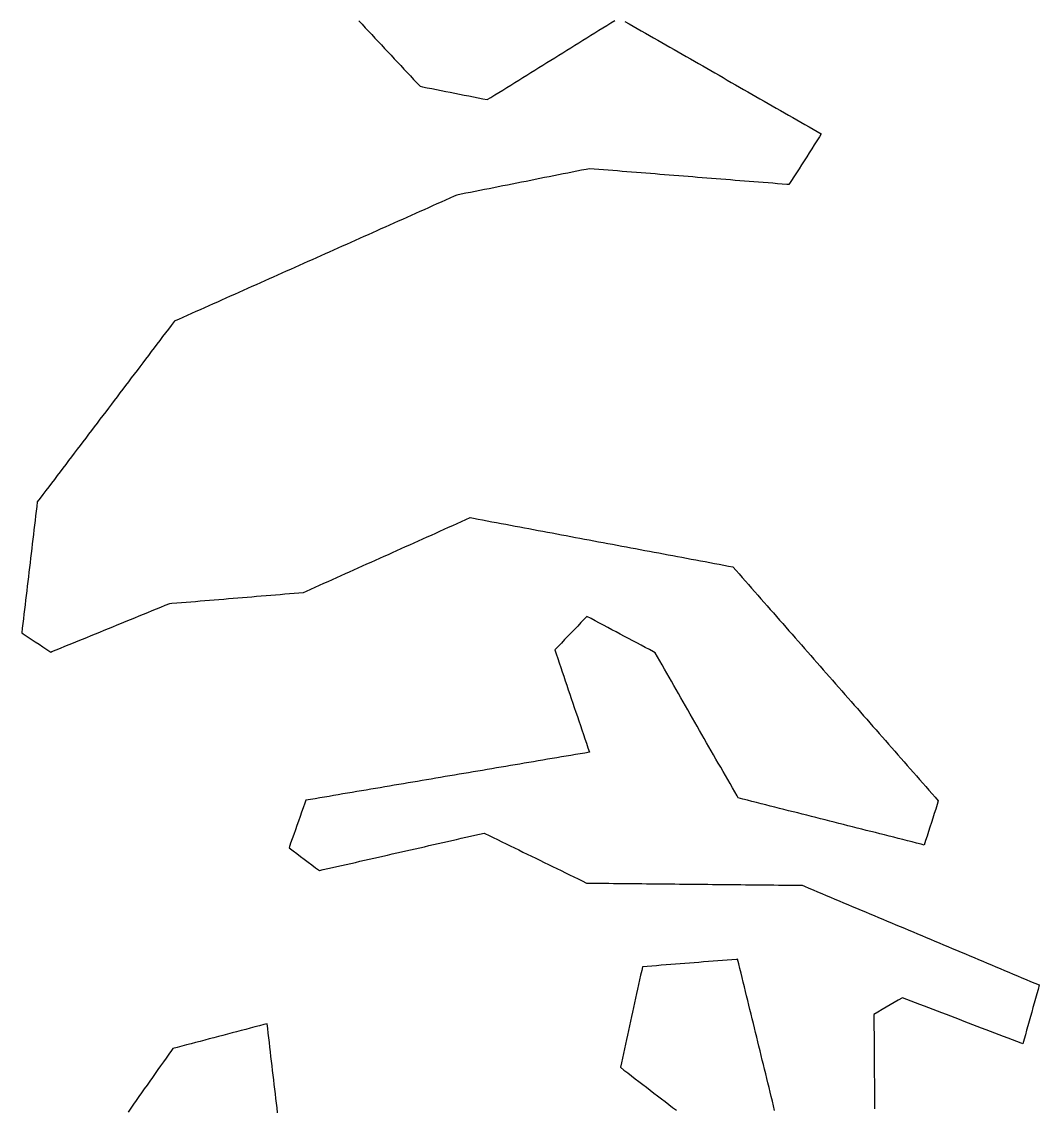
# Model space of a CAD drawing. Header units: millimetres. Extents: x 230 to 3347, y 514 to 5196.
# Drawn here: x 698.3 to 914.1, y 2979 to 3209.5 of the extents above; entities that cross this region are included whole.
import ezdxf

# ---------------------------------------------------------------- set-up
doc = ezdxf.new("R2010")
doc.units = ezdxf.units.MM
doc.layers.add('ALL_ISLANDS', color=7, linetype='Continuous')
doc.layers.add('OUTLINE_ISLAND_01', color=7, linetype='Continuous')

msp = doc.modelspace()

# ---------------------------------------------------------------- linework, layer by layer
at = {"layer": 'ALL_ISLANDS'}
for points in [[(826.2146, 3209.537), (827.082, 3209.0393), (827.9493, 3208.5415), (828.8166, 3208.0438), (829.6839, 3207.546), (830.5512, 3207.0483), (831.4185, 3206.5505), (832.2859, 3206.0527), (833.1532, 3205.555), (834.0205, 3205.0572), (834.8878, 3204.5595), (835.7551, 3204.0617), (836.6224, 3203.5639), (837.4897, 3203.0662), (838.3571, 3202.5684), (839.2244, 3202.0707), (840.0917, 3201.5729), (840.959, 3201.0752), (841.8263, 3200.5774), (842.6936, 3200.0796), (843.561, 3199.5819), (844.4283, 3199.0841), (845.2956, 3198.5864), (846.1629, 3198.0886), (847.0302, 3197.5908), (847.8975, 3197.0931), (848.7649, 3196.5953), (849.6322, 3196.0976), (850.4995, 3195.5998), (851.3668, 3195.1021), (852.2341, 3194.6043), (853.1014, 3194.1065), (853.9687, 3193.6088), (854.8361, 3193.111), (855.7034, 3192.6133), (856.5707, 3192.1155), (857.438, 3191.6178), (858.3053, 3191.12), (859.1726, 3190.6222), (860.04, 3190.1245), (860.9073, 3189.6267), (861.7746, 3189.129), (862.6419, 3188.6312), (863.5092, 3188.1334), (864.3765, 3187.6357), (865.2439, 3187.1379), (866.1112, 3186.6402), (866.9785, 3186.1424), (867.8458, 3185.6447), (867.4403, 3185.0112), (866.9012, 3184.169), (866.3621, 3183.3268), (865.8229, 3182.4846), (865.2838, 3181.6424), (864.7447, 3180.8001), (864.2055, 3179.9579), (863.6664, 3179.1157), (863.1273, 3178.2735), (862.5881, 3177.4313), (862.049, 3176.5891), (861.5098, 3175.7468), (860.9707, 3174.9046), (860.5296, 3174.9397), (859.5327, 3175.0191), (858.5359, 3175.0985), (857.539, 3175.1778), (856.5422, 3175.2572), (855.5453, 3175.3365), (854.5485, 3175.4159), (853.5516, 3175.4953), (852.5548, 3175.5746), (851.5579, 3175.654), (850.5611, 3175.7333), (849.5643, 3175.8127), (848.5674, 3175.8921), (847.5706, 3175.9714), (846.5737, 3176.0508), (845.5769, 3176.1301), (844.58, 3176.2095), (843.5832, 3176.2889), (842.5863, 3176.3682), (841.5895, 3176.4476), (840.5926, 3176.5269), (839.5958, 3176.6063), (838.5989, 3176.6857), (837.6021, 3176.765), (836.6053, 3176.8444), (835.6084, 3176.9237), (834.6116, 3177.0031), (833.6147, 3177.0825), (832.6179, 3177.1618), (831.621, 3177.2412), (830.6242, 3177.3205), (829.6273, 3177.3999), (828.6305, 3177.4793), (827.6336, 3177.5586), (826.6368, 3177.638), (825.6399, 3177.7174), (824.6431, 3177.7967), (823.6463, 3177.8761), (822.6494, 3177.9554), (821.6526, 3178.0348), (820.6557, 3178.1142), (819.6589, 3178.1935), (818.662, 3178.2729), (817.996, 3178.1402), (817.0153, 3177.9448), (816.0346, 3177.7494), (815.0538, 3177.5541), (814.0731, 3177.3587), (813.0924, 3177.1633), (812.1116, 3176.9679), (811.1309, 3176.7726), (810.1502, 3176.5772), (809.1695, 3176.3818), (808.1887, 3176.1864), (807.208, 3175.9911), (806.2273, 3175.7957), (805.2465, 3175.6003), (804.2658, 3175.4049), (803.2851, 3175.2096), (802.3044, 3175.0142), (801.3236, 3174.8188), (800.3429, 3174.6234), (799.3622, 3174.4281), (798.3814, 3174.2327), (797.4007, 3174.0373), (796.42, 3173.8419), (795.4393, 3173.6466), (794.4585, 3173.4512), (793.4778, 3173.2558), (792.4971, 3173.0604), (791.5163, 3172.8651), (790.5356, 3172.6697), (790.0063, 3172.4332), (789.0933, 3172.0253), (788.1803, 3171.6174), (787.2672, 3171.2095), (786.3542, 3170.8016), (785.4412, 3170.3936), (784.5282, 3169.9857), (783.6152, 3169.5778), (782.7021, 3169.1699), (781.7891, 3168.762), (780.8761, 3168.3541), (779.9631, 3167.9462), (779.0501, 3167.5382), (778.137, 3167.1303), (777.224, 3166.7224), (776.311, 3166.3145), (775.398, 3165.9066), (774.485, 3165.4987), (773.5719, 3165.0908), (772.6589, 3164.6828), (771.7459, 3164.2749), (770.8329, 3163.867), (769.9199, 3163.4591), (769.0068, 3163.0512), (768.0938, 3162.6433), (767.1808, 3162.2354), (766.2678, 3161.8274), (765.3548, 3161.4195), (764.4417, 3161.0116), (763.5287, 3160.6037), (762.6157, 3160.1958), (761.7027, 3159.7879), (760.7897, 3159.38), (759.8766, 3158.972), (758.9636, 3158.5641), (758.0506, 3158.1562), (757.1376, 3157.7483), (756.2246, 3157.3404), (755.3115, 3156.9325), (754.3985, 3156.5246), (753.4855, 3156.1166), (752.5725, 3155.7087), (751.6595, 3155.3008), (750.7464, 3154.8929), (749.8334, 3154.485), (748.9204, 3154.0771), (748.0074, 3153.6692), (747.0944, 3153.2612), (746.1813, 3152.8533), (745.2683, 3152.4454), (744.3553, 3152.0375), (743.4423, 3151.6296), (742.5293, 3151.2217), (741.6162, 3150.8138), (740.7032, 3150.4058), (739.7902, 3149.9979), (738.8772, 3149.59), (737.9642, 3149.1821), (737.0511, 3148.7742), (736.1381, 3148.3663), (735.2251, 3147.9584), (734.3121, 3147.5504), (733.3991, 3147.1425), (732.486, 3146.7346), (731.573, 3146.3267), (730.66, 3145.9188), (730.6098, 3145.8526), (730.0058, 3145.0557), (729.4018, 3144.2587), (728.7977, 3143.4618), (728.1937, 3142.6648), (727.5896, 3141.8679), (726.9856, 3141.0709), (726.3815, 3140.274), (725.7775, 3139.477), (725.1734, 3138.6801), (724.5694, 3137.8831), (723.9653, 3137.0862), (723.3613, 3136.2892), (722.7572, 3135.4923), (722.1532, 3134.6953), (721.5491, 3133.8984), (720.9451, 3133.1015), (720.341, 3132.3045), (719.737, 3131.5076), (719.133, 3130.7106), (718.5289, 3129.9137), (717.9249, 3129.1167), (717.3208, 3128.3198), (716.7168, 3127.5228), (716.1127, 3126.7259), (715.5087, 3125.9289), (714.9046, 3125.132), (714.3006, 3124.335), (713.6965, 3123.5381), (713.0925, 3122.7411), (712.4884, 3121.9442), (711.8844, 3121.1472), (711.2803, 3120.3503), (710.6763, 3119.5533), (710.0722, 3118.7564), (709.4682, 3117.9594), (708.8641, 3117.1625), (708.2601, 3116.3655), (707.6561, 3115.5686), (707.052, 3114.7716), (706.448, 3113.9747), (705.8439, 3113.1777), (705.2399, 3112.3808), (704.6358, 3111.5838), (704.0318, 3110.7869), (703.4277, 3109.9899), (702.8237, 3109.193), (702.2196, 3108.396), (701.6156, 3107.5991), (701.5, 3106.625), (701.3821, 3105.6319), (701.2643, 3104.6389), (701.1464, 3103.6459), (701.0285, 3102.6529), (700.9107, 3101.6598), (700.7928, 3100.6668), (700.675, 3099.6738), (700.5571, 3098.6807), (700.4393, 3097.6877), (700.3214, 3096.6947), (700.2035, 3095.7016), (700.0857, 3094.7086), (699.9678, 3093.7156), (699.85, 3092.7225), (699.7321, 3091.7295), (699.6143, 3090.7365), (699.4964, 3089.7435), (699.3785, 3088.7504), (699.2607, 3087.7574), (699.1428, 3086.7644), (699.025, 3085.7713), (698.9071, 3084.7783), (698.7893, 3083.7853), (698.6714, 3082.7922), (698.5535, 3081.7992), (698.4357, 3080.8062), (698.3178, 3079.8132), (698.635, 3079.6046), (699.4706, 3079.0553), (700.3062, 3078.506), (701.1418, 3077.9566), (701.9775, 3077.4073), (702.8131, 3076.858), (703.6487, 3076.3087), (704.4843, 3075.7593), (704.693, 3075.8446), (705.6187, 3076.2229), (706.5444, 3076.6012), (707.4701, 3076.9795), (708.3957, 3077.3578), (709.3214, 3077.7361), (710.2471, 3078.1144), (711.1728, 3078.4927), (712.0985, 3078.871), (713.0241, 3079.2493), (713.9498, 3079.6277), (714.8755, 3080.006), (715.8012, 3080.3843), (716.7269, 3080.7626), (717.6526, 3081.1409), (718.5782, 3081.5192), (719.5039, 3081.8975), (720.4296, 3082.2758), (721.3553, 3082.6541), (722.281, 3083.0324), (723.2066, 3083.4107), (724.1323, 3083.789), (725.058, 3084.1673), (725.9837, 3084.5456), (726.9094, 3084.9239), (727.8351, 3085.3022), (728.7607, 3085.6805), (729.6864, 3086.0588), (730.1745, 3086.0992), (731.1711, 3086.1818), (732.1677, 3086.2643), (733.1642, 3086.3469), (734.1608, 3086.4294), (735.1574, 3086.512), (736.154, 3086.5945), (737.1506, 3086.6771), (738.1472, 3086.7596), (739.1438, 3086.8422), (740.1403, 3086.9247), (741.1369, 3087.0073), (742.1335, 3087.0898), (743.1301, 3087.1724), (744.1267, 3087.2549), (745.1233, 3087.3375), (746.1199, 3087.42), (747.1165, 3087.5026), (748.113, 3087.5851), (749.1096, 3087.6677), (750.1062, 3087.7502), (751.1028, 3087.8328), (752.0994, 3087.9153), (753.096, 3087.9979), (754.0926, 3088.0804), (755.0891, 3088.163), (756.0857, 3088.2455), (757.0823, 3088.3281), (758.0789, 3088.4106), (758.7178, 3088.6977), (759.63, 3089.1075), (760.5422, 3089.5173), (761.4543, 3089.9271), (762.3665, 3090.337), (763.2787, 3090.7468), (764.1908, 3091.1566), (765.103, 3091.5664), (766.0152, 3091.9762), (766.9273, 3092.3861), (767.8395, 3092.7959), (768.7517, 3093.2057), (769.6638, 3093.6155), (770.576, 3094.0253), (771.4882, 3094.4351), (772.4003, 3094.845), (773.3125, 3095.2548), (774.2247, 3095.6646), (775.1368, 3096.0744), (776.049, 3096.4842), (776.9612, 3096.8941), (777.8733, 3097.3039), (778.7855, 3097.7137), (779.6977, 3098.1235), (780.6098, 3098.5333), (781.522, 3098.9432), (782.4342, 3099.353), (783.3463, 3099.7628), (784.2585, 3100.1726), (785.1707, 3100.5824), (786.0828, 3100.9922), (786.995, 3101.4021), (787.9072, 3101.8119), (788.8193, 3102.2217), (789.7315, 3102.6315), (790.6437, 3103.0413), (791.5558, 3103.4512), (792.468, 3103.861), (793.3802, 3104.2708), (794.0714, 3104.1412), (795.0543, 3103.957), (796.0372, 3103.7728), (797.0201, 3103.5886), (798.003, 3103.4044), (798.9858, 3103.2201), (799.9687, 3103.0359), (800.9516, 3102.8517), (801.9345, 3102.6675), (802.9174, 3102.4833), (803.9003, 3102.2991), (804.8832, 3102.1148), (805.866, 3101.9306), (806.8489, 3101.7464), (807.8318, 3101.5622), (808.8147, 3101.378), (809.7976, 3101.1938), (810.7805, 3101.0095), (811.7633, 3100.8253), (812.7462, 3100.6411), (813.7291, 3100.4569), (814.712, 3100.2727), (815.6949, 3100.0884), (816.6778, 3099.9042), (817.6607, 3099.72), (818.6435, 3099.5358), (819.6264, 3099.3516), (820.6093, 3099.1674), (821.5922, 3098.9831), (822.5751, 3098.7989), (823.558, 3098.6147), (824.5409, 3098.4305), (825.5237, 3098.2463), (826.5066, 3098.0621), (827.4895, 3097.8778), (828.4724, 3097.6936), (829.4553, 3097.5094), (830.4382, 3097.3252), (831.4211, 3097.141), (832.4039, 3096.9567), (833.3868, 3096.7725), (834.3697, 3096.5883), (835.3526, 3096.4041), (836.3355, 3096.2199), (837.3184, 3096.0357), (838.3013, 3095.8514), (839.2841, 3095.6672), (840.267, 3095.483), (841.2499, 3095.2988), (842.2328, 3095.1146), (843.2157, 3094.9304), (844.1986, 3094.7461), (845.1815, 3094.5619), (846.1643, 3094.3777), (847.1472, 3094.1935), (848.1301, 3094.0093), (849.113, 3093.825), (849.1182, 3093.8192), (849.7777, 3093.0675), (850.4373, 3092.3159), (851.0968, 3091.5642), (851.7564, 3090.8125), (852.4159, 3090.0609), (853.0755, 3089.3092), (853.735, 3088.5576), (854.3946, 3087.8059), (855.0541, 3087.0542), (855.7137, 3086.3026), (856.3732, 3085.5509), (857.0328, 3084.7993), (857.6923, 3084.0476), (858.3519, 3083.296), (859.0115, 3082.5443), (859.671, 3081.7926), (860.3306, 3081.041), (860.9901, 3080.2893), (861.6497, 3079.5377), (862.3092, 3078.786), (862.9688, 3078.0344), (863.6283, 3077.2827), (864.2879, 3076.531), (864.9474, 3075.7794), (865.607, 3075.0277), (866.2665, 3074.2761), (866.9261, 3073.5244), (867.5856, 3072.7727), (868.2452, 3072.0211), (868.9047, 3071.2694), (869.5643, 3070.5178), (870.2239, 3069.7661), (870.8834, 3069.0145), (871.543, 3068.2628), (872.2025, 3067.5111), (872.8621, 3066.7595), (873.5216, 3066.0078), (874.1812, 3065.2562), (874.8407, 3064.5045), (875.5003, 3063.7529), (876.1598, 3063.0012), (876.8194, 3062.2495), (877.4789, 3061.4979), (878.1385, 3060.7462), (878.798, 3059.9946), (879.4576, 3059.2429), (880.1172, 3058.4912), (880.7767, 3057.7396), (881.4363, 3056.9879), (882.0958, 3056.2363), (882.7554, 3055.4846), (883.4149, 3054.733), (884.0745, 3053.9813), (884.734, 3053.2296), (885.3936, 3052.478), (886.0531, 3051.7263), (886.7127, 3050.9747), (887.3722, 3050.223), (888.0318, 3049.4713), (888.6913, 3048.7197), (889.3509, 3047.968), (890.0104, 3047.2164), (890.67, 3046.4647), (891.3296, 3045.7131), (891.9891, 3044.9614), (892.6487, 3044.2097), (892.3927, 3043.4064), (892.0892, 3042.4536), (891.7856, 3041.5008), (891.4821, 3040.548), (891.1785, 3039.5952), (890.8749, 3038.6424), (890.5714, 3037.6896), (890.2678, 3036.7368), (889.9643, 3035.7839), (889.6607, 3034.8311), (889.0103, 3034.9957), (888.0409, 3035.2411), (887.0715, 3035.4864), (886.102, 3035.7318), (885.1326, 3035.9772), (884.1632, 3036.2225), (883.1937, 3036.4679), (882.2243, 3036.7132), (881.2549, 3036.9586), (880.2854, 3037.2039), (879.316, 3037.4493), (878.3466, 3037.6946), (877.3771, 3037.94), (876.4077, 3038.1854), (875.4383, 3038.4307), (874.4688, 3038.6761), (873.4994, 3038.9214), (872.53, 3039.1668), (871.5605, 3039.4121), (870.5911, 3039.6575), (869.6217, 3039.9028), (868.6522, 3040.1482), (867.6828, 3040.3936), (866.7134, 3040.6389), (865.7439, 3040.8843), (864.7745, 3041.1296), (863.8051, 3041.375), (862.8356, 3041.6203), (861.8662, 3041.8657), (860.8968, 3042.1111), (859.9273, 3042.3564), (858.9579, 3042.6018), (857.9885, 3042.8471), (857.019, 3043.0925), (856.0496, 3043.3378), (855.0802, 3043.5832), (854.1107, 3043.8285), (853.1413, 3044.0739), (852.1719, 3044.3193), (851.2025, 3044.5646), (850.233, 3044.81), (849.9826, 3045.2475), (849.4859, 3046.1154), (848.9892, 3046.9833), (848.4925, 3047.8512), (847.9958, 3048.7192), (847.4991, 3049.5871), (847.0024, 3050.455), (846.5057, 3051.3229), (846.009, 3052.1908), (845.5122, 3053.0587), (845.0155, 3053.9267), (844.5188, 3054.7946), (844.0221, 3055.6625), (843.5254, 3056.5304), (843.0287, 3057.3983), (842.532, 3058.2662), (842.0353, 3059.1342), (841.5386, 3060.0021), (841.0419, 3060.87), (840.5452, 3061.7379), (840.0484, 3062.6058), (839.5517, 3063.4737), (839.055, 3064.3417), (838.5583, 3065.2096), (838.0616, 3066.0775), (837.5649, 3066.9454), (837.0682, 3067.8133), (836.5715, 3068.6812), (836.0748, 3069.5492), (835.5781, 3070.4171), (835.0814, 3071.285), (834.5847, 3072.1529), (834.0879, 3073.0208), (833.5912, 3073.8888), (833.0945, 3074.7567), (832.5978, 3075.6246), (832.2736, 3075.7973), (831.391, 3076.2674), (830.5084, 3076.7374), (829.6258, 3077.2075), (828.7432, 3077.6776), (827.8605, 3078.1477), (826.9779, 3078.6178), (826.0953, 3079.0879), (825.2127, 3079.558), (824.3301, 3080.0281), (823.4475, 3080.4982), (822.5648, 3080.9683), (821.6822, 3081.4384), (820.7996, 3081.9085), (819.917, 3082.3786), (819.0344, 3082.8487), (818.1518, 3083.3188), (817.5732, 3082.7166), (816.8804, 3081.9954), (816.1876, 3081.2743), (815.4948, 3080.5532), (814.802, 3079.832), (814.1092, 3079.1109), (813.4164, 3078.3898), (812.7236, 3077.6686), (812.0309, 3076.9475), (811.3381, 3076.2264), (811.6348, 3075.3482), (811.955, 3074.4008), (812.2751, 3073.4534), (812.5952, 3072.5061), (812.9154, 3071.5587), (813.2355, 3070.6113), (813.5557, 3069.664), (813.8758, 3068.7166), (814.1959, 3067.7692), (814.5161, 3066.8219), (814.8362, 3065.8745), (815.1564, 3064.9271), (815.4765, 3063.9797), (815.7966, 3063.0324), (816.1168, 3062.085), (816.4369, 3061.1376), (816.7571, 3060.1903), (817.0772, 3059.2429), (817.3973, 3058.2955), (817.7175, 3057.3482), (818.0376, 3056.4008), (818.3578, 3055.4534), (818.6779, 3054.506), (817.6924, 3054.339), (816.7065, 3054.172), (815.7205, 3054.0049), (814.7346, 3053.8378), (813.7486, 3053.6708), (812.7627, 3053.5037), (811.7767, 3053.3366), (810.7908, 3053.1696), (809.8048, 3053.0025), (808.8189, 3052.8354), (807.833, 3052.6684), (806.847, 3052.5013), (805.8611, 3052.3342), (804.8751, 3052.1672), (803.8892, 3052.0001), (802.9032, 3051.833), (801.9173, 3051.6659), (800.9313, 3051.4989), (799.9454, 3051.3318), (798.9595, 3051.1647), (797.9735, 3050.9977), (796.9876, 3050.8306), (796.0016, 3050.6635), (795.0157, 3050.4965), (794.0297, 3050.3294), (793.0438, 3050.1623), (792.0578, 3049.9953), (791.0719, 3049.8282), (790.0859, 3049.6611), (789.1, 3049.4941), (788.1141, 3049.327), (787.1281, 3049.1599), (786.1422, 3048.9928), (785.1562, 3048.8258), (784.1703, 3048.6587), (783.1843, 3048.4916), (782.1984, 3048.3246), (781.2124, 3048.1575), (780.2265, 3047.9904), (779.2405, 3047.8234), (778.2546, 3047.6563), (777.2687, 3047.4892), (776.2827, 3047.3222), (775.2968, 3047.1551), (774.3108, 3046.988), (773.3249, 3046.821), (772.3389, 3046.6539), (771.353, 3046.4868), (770.367, 3046.3197), (769.3811, 3046.1527), (768.3951, 3045.9856), (767.4092, 3045.8185), (766.4233, 3045.6515), (765.4373, 3045.4844), (764.4514, 3045.3173), (763.4654, 3045.1503), (762.4795, 3044.9832), (761.4935, 3044.8161), (760.5076, 3044.6491), (759.5216, 3044.482), (758.5357, 3044.3149), (758.314, 3043.6836), (757.9826, 3042.7401), (757.6513, 3041.7966), (757.32, 3040.8531), (756.9886, 3039.9096), (756.6573, 3038.9661), (756.3259, 3038.0226), (755.9946, 3037.079), (755.6632, 3036.1355), (755.3319, 3035.192), (755.0005, 3034.2485), (755.0316, 3034.2252), (755.8309, 3033.6242), (756.6303, 3033.0233), (757.4296, 3032.4224), (758.2289, 3031.8215), (759.0282, 3031.2206), (759.8275, 3030.6197), (760.6268, 3030.0188), (761.4261, 3029.4179), (762.2272, 3029.5999), (763.2024, 3029.8214), (764.1775, 3030.043), (765.1527, 3030.2646), (766.1278, 3030.4861), (767.103, 3030.7077), (768.0781, 3030.9292), (769.0533, 3031.1508), (770.0284, 3031.3723), (771.0036, 3031.5939), (771.9787, 3031.8155), (772.9538, 3032.037), (773.929, 3032.2586), (774.9041, 3032.4801), (775.8793, 3032.7017), (776.8544, 3032.9233), (777.8296, 3033.1448), (778.8047, 3033.3664), (779.7799, 3033.5879), (780.755, 3033.8095), (781.7302, 3034.031), (782.7053, 3034.2526), (783.6805, 3034.4742), (784.6556, 3034.6957), (785.6308, 3034.9173), (786.6059, 3035.1388), (787.5811, 3035.3604), (788.5562, 3035.582), (789.5313, 3035.8035), (790.5065, 3036.0251), (791.4816, 3036.2466), (792.4568, 3036.4682), (793.4319, 3036.6897), (794.4071, 3036.9113), (795.3822, 3037.1329), (796.3574, 3037.3544), (796.4997, 3037.285), (797.3983, 3036.8463), (798.297, 3036.4076), (799.1956, 3035.969), (800.0943, 3035.5303), (800.9929, 3035.0916), (801.8916, 3034.653), (802.7902, 3034.2143), (803.6889, 3033.7757), (804.5875, 3033.337), (805.4862, 3032.8983), (806.3848, 3032.4597), (807.2835, 3032.021), (808.1822, 3031.5824), (809.0808, 3031.1437), (809.9795, 3030.705), (810.8781, 3030.2664), (811.7768, 3029.8277), (812.6754, 3029.389), (813.5741, 3028.9504), (814.4727, 3028.5117), (815.3714, 3028.0731), (816.27, 3027.6344), (817.1687, 3027.1957), (818.0673, 3026.7571), (818.7615, 3026.75), (819.7614, 3026.7398), (820.7614, 3026.7296), (821.7613, 3026.7194), (822.7613, 3026.7092), (823.7612, 3026.699), (824.7612, 3026.6888), (825.7611, 3026.6787), (826.7611, 3026.6685), (827.761, 3026.6583), (828.761, 3026.6481), (829.7609, 3026.6379), (830.7609, 3026.6277), (831.7608, 3026.6175), (832.7608, 3026.6073), (833.7607, 3026.5971), (834.7607, 3026.5869), (835.7606, 3026.5767), (836.7606, 3026.5666), (837.7605, 3026.5564), (838.7605, 3026.5462), (839.7604, 3026.536), (840.7603, 3026.5258), (841.7603, 3026.5156), (842.7602, 3026.5054), (843.7602, 3026.4952), (844.7601, 3026.485), (845.7601, 3026.4748), (846.76, 3026.4646), (847.76, 3026.4545), (848.7599, 3026.4443), (849.7599, 3026.4341), (850.7598, 3026.4239), (851.7598, 3026.4137), (852.7597, 3026.4035), (853.7597, 3026.3933), (854.7596, 3026.3831), (855.7596, 3026.3729), (856.7595, 3026.3627), (857.7595, 3026.3525), (858.7594, 3026.3423), (859.7594, 3026.3322), (860.7593, 3026.322), (861.7593, 3026.3118), (862.7592, 3026.3016), (863.7592, 3026.2914), (864.2768, 3026.0736), (865.1986, 3025.6859), (866.1204, 3025.2982), (867.0421, 3024.9105), (867.9639, 3024.5227), (868.8857, 3024.135), (869.8075, 3023.7473), (870.7292, 3023.3595), (871.651, 3022.9718), (872.5728, 3022.5841), (873.4945, 3022.1964), (874.4163, 3021.8086), (875.3381, 3021.4209), (876.2599, 3021.0332), (877.1816, 3020.6454), (878.1034, 3020.2577), (879.0252, 3019.87), (879.947, 3019.4823), (880.8687, 3019.0945), (881.7905, 3018.7068), (882.7123, 3018.3191), (883.6341, 3017.9313), (884.5558, 3017.5436), (885.4776, 3017.1559), (886.3994, 3016.7682), (887.3211, 3016.3804), (888.2429, 3015.9927), (889.1647, 3015.605), (890.0865, 3015.2172), (891.0082, 3014.8295), (891.93, 3014.4418), (892.8518, 3014.054), (893.7736, 3013.6663), (894.6953, 3013.2786), (895.6171, 3012.8909), (896.5389, 3012.5031), (897.4607, 3012.1154), (898.3824, 3011.7277), (899.3042, 3011.3399), (900.226, 3010.9522), (901.1477, 3010.5645), (902.0695, 3010.1768), (902.9913, 3009.789), (903.9131, 3009.4013), (904.8348, 3009.0136), (905.7566, 3008.6258), (906.6784, 3008.2381), (907.6002, 3007.8504), (908.5219, 3007.4627), (909.4437, 3007.0749), (910.3655, 3006.6872), (911.2873, 3006.2995), (912.209, 3005.9117), (913.1308, 3005.524), (914.0526, 3005.1363), (913.7927, 3004.2062), (913.5237, 3003.243), (913.2546, 3002.2799), (912.9856, 3001.3168), (912.7165, 3000.3537), (912.4475, 2999.3905), (912.1784, 2998.4274), (911.9094, 2997.4643), (911.6403, 2996.5012), (911.3712, 2995.538), (911.1022, 2994.5749), (910.8331, 2993.6118), (910.5641, 2992.6487), (910.2384, 2992.7735), (909.3046, 2993.1313), (908.3708, 2993.4892), (907.437, 2993.847), (906.5032, 2994.2049), (905.5695, 2994.5627), (904.6357, 2994.9206), (903.7019, 2995.2784), (902.7681, 2995.6363), (901.8343, 2995.9941), (900.9006, 2996.352), (899.9668, 2996.7098), (899.033, 2997.0676), (898.0992, 2997.4255), (897.1654, 2997.7833), (896.2317, 2998.1412), (895.2979, 2998.499), (894.3641, 2998.8569), (893.4303, 2999.2147), (892.4965, 2999.5726), (891.5628, 2999.9304), (890.629, 3000.2883), (889.6952, 3000.6461), (888.7614, 3001.004), (887.8276, 3001.3618), (886.8939, 3001.7197), (885.9601, 3002.0775), (885.0263, 3002.4354), (884.1639, 3001.9306), (883.3008, 3001.4255), (882.4378, 3000.9203), (881.5747, 3000.4152), (880.7117, 2999.9101), (879.8487, 2999.4049), (878.9856, 2998.8998), (878.9858, 2998.8809), (878.9931, 2997.8809), (879.0005, 2996.881), (879.0079, 2995.881), (879.0153, 2994.881), (879.0227, 2993.881), (879.03, 2992.8811), (879.0374, 2991.8811), (879.0448, 2990.8811), (879.0522, 2989.8812), (879.0596, 2988.8812), (879.0669, 2987.8812), (879.0743, 2986.8812), (879.0817, 2985.8813), (879.0891, 2984.8813), (879.0965, 2983.8813), (879.1039, 2982.8813), (879.1112, 2981.8814), (879.1186, 2980.8814), (879.126, 2979.8814), (879.1334, 2978.8815)], [(769.7826, 3209.6386), (770.4657, 3208.9083), (771.1487, 3208.1779), (771.8317, 3207.4475), (772.5148, 3206.7171), (773.1978, 3205.9867), (773.8808, 3205.2563), (774.5638, 3204.5259), (775.2469, 3203.7955), (775.9299, 3203.0651), (776.6129, 3202.3347), (777.296, 3201.6043), (777.979, 3200.8739), (778.662, 3200.1436), (779.345, 3199.4132), (780.0281, 3198.6828), (780.7111, 3197.9524), (781.3941, 3197.222), (782.0772, 3196.4916), (782.7602, 3195.7612), (783.298, 3195.6549), (784.279, 3195.461), (785.26, 3195.2671), (786.2411, 3195.0733), (787.2221, 3194.8794), (788.2031, 3194.6855), (789.1841, 3194.4916), (790.1652, 3194.2977), (791.1462, 3194.1038), (792.1272, 3193.9099), (793.1082, 3193.716), (794.0892, 3193.5222), (795.0703, 3193.3283), (796.0513, 3193.1344), (797.0323, 3192.9405), (797.7557, 3193.3895), (798.6053, 3193.9169), (799.4549, 3194.4444), (800.3045, 3194.9718), (801.1541, 3195.4992), (802.0037, 3196.0266), (802.8533, 3196.554), (803.7029, 3197.0814), (804.5525, 3197.6088), (805.4021, 3198.1363), (806.2518, 3198.6637), (807.1014, 3199.1911), (807.951, 3199.7185), (808.8006, 3200.2459), (809.6502, 3200.7733), (810.4998, 3201.3007), (811.3494, 3201.8282), (812.199, 3202.3556), (813.0486, 3202.883), (813.8982, 3203.4104), (814.7478, 3203.9378), (815.5974, 3204.4652), (816.4471, 3204.9926), (817.2967, 3205.5201), (818.1463, 3206.0475), (818.9959, 3206.5749), (819.8455, 3207.1023), (820.6951, 3207.6297), (821.5447, 3208.1571), (822.3943, 3208.6845), (823.2439, 3209.2119), (824.0935, 3209.7394)], [(857.9531, 2978.5371), (857.7152, 2979.5084), (857.4774, 2980.4797), (857.2395, 2981.451), (857.0016, 2982.4223), (856.7638, 2983.3936), (856.5259, 2984.3649), (856.288, 2985.3362), (856.0501, 2986.3074), (855.8123, 2987.2787), (855.5744, 2988.25), (855.3365, 2989.2213), (855.0987, 2990.1926), (854.8608, 2991.1639), (854.6229, 2992.1352), (854.3851, 2993.1065), (854.1472, 2994.0778), (853.9093, 2995.0491), (853.6714, 2996.0204), (853.4336, 2996.9917), (853.1957, 2997.963), (852.9578, 2998.9343), (852.72, 2999.9056), (852.4821, 3000.8769), (852.2442, 3001.8482), (852.0063, 3002.8195), (851.7685, 3003.7908), (851.5306, 3004.7621), (851.2927, 3005.7334), (851.0549, 3006.7047), (850.817, 3007.676), (850.5791, 3008.6473), (850.3413, 3009.6186), (850.1034, 3010.5899), (849.8742, 3010.5718), (848.8773, 3010.4932), (847.8804, 3010.4146), (846.8835, 3010.336), (845.8866, 3010.2574), (844.8897, 3010.1788), (843.8928, 3010.1002), (842.8959, 3010.0216), (841.899, 3009.943), (840.9021, 3009.8644), (839.9052, 3009.7858), (838.9083, 3009.7072), (837.9113, 3009.6286), (836.9144, 3009.55), (835.9175, 3009.4714), (834.9206, 3009.3928), (833.9237, 3009.3142), (832.9268, 3009.2356), (831.9299, 3009.157), (830.933, 3009.0784), (829.9361, 3008.9998), (829.7579, 3008.1918), (829.5426, 3007.2153), (829.3272, 3006.2387), (829.1119, 3005.2622), (828.8965, 3004.2857), (828.6812, 3003.3091), (828.4658, 3002.3326), (828.2505, 3001.356), (828.0351, 3000.3795), (827.8198, 2999.403), (827.6044, 2998.4264), (827.389, 2997.4499), (827.1737, 2996.4734), (826.9583, 2995.4968), (826.743, 2994.5203), (826.5276, 2993.5438), (826.3123, 2992.5672), (826.0969, 2991.5907), (825.8816, 2990.6141), (825.6662, 2989.6376), (825.4509, 2988.6611), (825.2355, 2987.6845), (826.004, 2987.0941), (826.797, 2986.4848), (827.59, 2985.8756), (828.383, 2985.2663), (829.176, 2984.6571), (829.9689, 2984.0478), (830.7619, 2983.4386), (831.5549, 2982.8293), (832.3479, 2982.2201), (833.1408, 2981.6108), (833.9338, 2981.0016), (834.7268, 2980.3923), (835.5198, 2979.7831), (836.3128, 2979.1738), (837.1057, 2978.5646)], [(752.5615, 2978.0546), (752.4452, 2979.0478), (752.3288, 2980.041), (752.2124, 2981.0342), (752.096, 2982.0274), (751.9797, 2983.0206), (751.8633, 2984.0138), (751.7469, 2985.007), (751.6305, 2986.0002), (751.5142, 2986.9934), (751.3978, 2987.9866), (751.2814, 2988.9798), (751.1651, 2989.973), (751.0487, 2990.9662), (750.9323, 2991.9595), (750.8159, 2992.9527), (750.6996, 2993.9459), (750.5832, 2994.9391), (750.4668, 2995.9323), (750.3504, 2996.9255), (749.6783, 2996.7484), (748.7113, 2996.4937), (747.7443, 2996.2389), (746.7773, 2995.9842), (745.8103, 2995.7294), (744.8433, 2995.4747), (743.8763, 2995.2199), (742.9093, 2994.9652), (741.9423, 2994.7104), (740.9753, 2994.4557), (740.0083, 2994.2009), (739.0413, 2993.9462), (738.0743, 2993.6914), (737.1073, 2993.4367), (736.1403, 2993.1819), (735.1732, 2992.9272), (734.2062, 2992.6724), (733.2392, 2992.4177), (732.2722, 2992.1629), (731.3052, 2991.9082), (730.3382, 2991.6534), (730.0691, 2991.2718), (729.4928, 2990.4546), (728.9165, 2989.6373), (728.3402, 2988.8201), (727.7639, 2988.0028), (727.1876, 2987.1856), (726.6113, 2986.3684), (726.035, 2985.5511), (725.4587, 2984.7339), (724.8824, 2983.9166), (724.3061, 2983.0994), (723.7298, 2982.2822), (723.1535, 2981.4649), (722.5772, 2980.6477), (722.0009, 2979.8305), (721.4246, 2979.0132), (720.8483, 2978.196)]]:
    msp.add_lwpolyline(points, dxfattribs=at)
at = {"layer": 'OUTLINE_ISLAND_01'}
for points in [[(826.2146, 3209.537), (827.082, 3209.0393), (827.9493, 3208.5415), (828.8166, 3208.0438), (829.6839, 3207.546), (830.5512, 3207.0483), (831.4185, 3206.5505), (832.2859, 3206.0527), (833.1532, 3205.555), (834.0205, 3205.0572), (834.8878, 3204.5595), (835.7551, 3204.0617), (836.6224, 3203.5639), (837.4897, 3203.0662), (838.3571, 3202.5684), (839.2244, 3202.0707), (840.0917, 3201.5729), (840.959, 3201.0752), (841.8263, 3200.5774), (842.6936, 3200.0796), (843.561, 3199.5819), (844.4283, 3199.0841), (845.2956, 3198.5864), (846.1629, 3198.0886), (847.0302, 3197.5908), (847.8975, 3197.0931), (848.7649, 3196.5953), (849.6322, 3196.0976), (850.4995, 3195.5998), (851.3668, 3195.1021), (852.2341, 3194.6043), (853.1014, 3194.1065), (853.9687, 3193.6088), (854.8361, 3193.111), (855.7034, 3192.6133), (856.5707, 3192.1155), (857.438, 3191.6178), (858.3053, 3191.12), (859.1726, 3190.6222), (860.04, 3190.1245), (860.9073, 3189.6267), (861.7746, 3189.129), (862.6419, 3188.6312), (863.5092, 3188.1334), (864.3765, 3187.6357), (865.2439, 3187.1379), (866.1112, 3186.6402), (866.9785, 3186.1424), (867.8458, 3185.6447), (867.4403, 3185.0112), (866.9012, 3184.169), (866.3621, 3183.3268), (865.8229, 3182.4846), (865.2838, 3181.6424), (864.7447, 3180.8001), (864.2055, 3179.9579), (863.6664, 3179.1157), (863.1273, 3178.2735), (862.5881, 3177.4313), (862.049, 3176.5891), (861.5098, 3175.7468), (860.9707, 3174.9046), (860.5296, 3174.9397), (859.5327, 3175.0191), (858.5359, 3175.0985), (857.539, 3175.1778), (856.5422, 3175.2572), (855.5453, 3175.3365), (854.5485, 3175.4159), (853.5516, 3175.4953), (852.5548, 3175.5746), (851.5579, 3175.654), (850.5611, 3175.7333), (849.5643, 3175.8127), (848.5674, 3175.8921), (847.5706, 3175.9714), (846.5737, 3176.0508), (845.5769, 3176.1301), (844.58, 3176.2095), (843.5832, 3176.2889), (842.5863, 3176.3682), (841.5895, 3176.4476), (840.5926, 3176.5269), (839.5958, 3176.6063), (838.5989, 3176.6857), (837.6021, 3176.765), (836.6053, 3176.8444), (835.6084, 3176.9237), (834.6116, 3177.0031), (833.6147, 3177.0825), (832.6179, 3177.1618), (831.621, 3177.2412), (830.6242, 3177.3205), (829.6273, 3177.3999), (828.6305, 3177.4793), (827.6336, 3177.5586), (826.6368, 3177.638), (825.6399, 3177.7174), (824.6431, 3177.7967), (823.6463, 3177.8761), (822.6494, 3177.9554), (821.6526, 3178.0348), (820.6557, 3178.1142), (819.6589, 3178.1935), (818.662, 3178.2729), (817.996, 3178.1402), (817.0153, 3177.9448), (816.0346, 3177.7494), (815.0538, 3177.5541), (814.0731, 3177.3587), (813.0924, 3177.1633), (812.1116, 3176.9679), (811.1309, 3176.7726), (810.1502, 3176.5772), (809.1695, 3176.3818), (808.1887, 3176.1864), (807.208, 3175.9911), (806.2273, 3175.7957), (805.2465, 3175.6003), (804.2658, 3175.4049), (803.2851, 3175.2096), (802.3044, 3175.0142), (801.3236, 3174.8188), (800.3429, 3174.6234), (799.3622, 3174.4281), (798.3814, 3174.2327), (797.4007, 3174.0373), (796.42, 3173.8419), (795.4393, 3173.6466), (794.4585, 3173.4512), (793.4778, 3173.2558), (792.4971, 3173.0604), (791.5163, 3172.8651), (790.5356, 3172.6697), (790.0063, 3172.4332), (789.0933, 3172.0253), (788.1803, 3171.6174), (787.2672, 3171.2095), (786.3542, 3170.8016), (785.4412, 3170.3936), (784.5282, 3169.9857), (783.6152, 3169.5778), (782.7021, 3169.1699), (781.7891, 3168.762), (780.8761, 3168.3541), (779.9631, 3167.9462), (779.0501, 3167.5382), (778.137, 3167.1303), (777.224, 3166.7224), (776.311, 3166.3145), (775.398, 3165.9066), (774.485, 3165.4987), (773.5719, 3165.0908), (772.6589, 3164.6828), (771.7459, 3164.2749), (770.8329, 3163.867), (769.9199, 3163.4591), (769.0068, 3163.0512), (768.0938, 3162.6433), (767.1808, 3162.2354), (766.2678, 3161.8274), (765.3548, 3161.4195), (764.4417, 3161.0116), (763.5287, 3160.6037), (762.6157, 3160.1958), (761.7027, 3159.7879), (760.7897, 3159.38), (759.8766, 3158.972), (758.9636, 3158.5641), (758.0506, 3158.1562), (757.1376, 3157.7483), (756.2246, 3157.3404), (755.3115, 3156.9325), (754.3985, 3156.5246), (753.4855, 3156.1166), (752.5725, 3155.7087), (751.6595, 3155.3008), (750.7464, 3154.8929), (749.8334, 3154.485), (748.9204, 3154.0771), (748.0074, 3153.6692), (747.0944, 3153.2612), (746.1813, 3152.8533), (745.2683, 3152.4454), (744.3553, 3152.0375), (743.4423, 3151.6296), (742.5293, 3151.2217), (741.6162, 3150.8138), (740.7032, 3150.4058), (739.7902, 3149.9979), (738.8772, 3149.59), (737.9642, 3149.1821), (737.0511, 3148.7742), (736.1381, 3148.3663), (735.2251, 3147.9584), (734.3121, 3147.5504), (733.3991, 3147.1425), (732.486, 3146.7346), (731.573, 3146.3267), (730.66, 3145.9188), (730.6098, 3145.8526), (730.0058, 3145.0557), (729.4018, 3144.2587), (728.7977, 3143.4618), (728.1937, 3142.6648), (727.5896, 3141.8679), (726.9856, 3141.0709), (726.3815, 3140.274), (725.7775, 3139.477), (725.1734, 3138.6801), (724.5694, 3137.8831), (723.9653, 3137.0862), (723.3613, 3136.2892), (722.7572, 3135.4923), (722.1532, 3134.6953), (721.5491, 3133.8984), (720.9451, 3133.1015), (720.341, 3132.3045), (719.737, 3131.5076), (719.133, 3130.7106), (718.5289, 3129.9137), (717.9249, 3129.1167), (717.3208, 3128.3198), (716.7168, 3127.5228), (716.1127, 3126.7259), (715.5087, 3125.9289), (714.9046, 3125.132), (714.3006, 3124.335), (713.6965, 3123.5381), (713.0925, 3122.7411), (712.4884, 3121.9442), (711.8844, 3121.1472), (711.2803, 3120.3503), (710.6763, 3119.5533), (710.0722, 3118.7564), (709.4682, 3117.9594), (708.8641, 3117.1625), (708.2601, 3116.3655), (707.6561, 3115.5686), (707.052, 3114.7716), (706.448, 3113.9747), (705.8439, 3113.1777), (705.2399, 3112.3808), (704.6358, 3111.5838), (704.0318, 3110.7869), (703.4277, 3109.9899), (702.8237, 3109.193), (702.2196, 3108.396), (701.6156, 3107.5991), (701.5, 3106.625), (701.3821, 3105.6319), (701.2643, 3104.6389), (701.1464, 3103.6459), (701.0285, 3102.6529), (700.9107, 3101.6598), (700.7928, 3100.6668), (700.675, 3099.6738), (700.5571, 3098.6807), (700.4393, 3097.6877), (700.3214, 3096.6947), (700.2035, 3095.7016), (700.0857, 3094.7086), (699.9678, 3093.7156), (699.85, 3092.7225), (699.7321, 3091.7295), (699.6143, 3090.7365), (699.4964, 3089.7435), (699.3785, 3088.7504), (699.2607, 3087.7574), (699.1428, 3086.7644), (699.025, 3085.7713), (698.9071, 3084.7783), (698.7893, 3083.7853), (698.6714, 3082.7922), (698.5535, 3081.7992), (698.4357, 3080.8062), (698.3178, 3079.8132), (698.635, 3079.6046), (699.4706, 3079.0553), (700.3062, 3078.506), (701.1418, 3077.9566), (701.9775, 3077.4073), (702.8131, 3076.858), (703.6487, 3076.3087), (704.4843, 3075.7593), (704.693, 3075.8446), (705.6187, 3076.2229), (706.5444, 3076.6012), (707.4701, 3076.9795), (708.3957, 3077.3578), (709.3214, 3077.7361), (710.2471, 3078.1144), (711.1728, 3078.4927), (712.0985, 3078.871), (713.0241, 3079.2493), (713.9498, 3079.6277), (714.8755, 3080.006), (715.8012, 3080.3843), (716.7269, 3080.7626), (717.6526, 3081.1409), (718.5782, 3081.5192), (719.5039, 3081.8975), (720.4296, 3082.2758), (721.3553, 3082.6541), (722.281, 3083.0324), (723.2066, 3083.4107), (724.1323, 3083.789), (725.058, 3084.1673), (725.9837, 3084.5456), (726.9094, 3084.9239), (727.8351, 3085.3022), (728.7607, 3085.6805), (729.6864, 3086.0588), (730.1745, 3086.0992), (731.1711, 3086.1818), (732.1677, 3086.2643), (733.1642, 3086.3469), (734.1608, 3086.4294), (735.1574, 3086.512), (736.154, 3086.5945), (737.1506, 3086.6771), (738.1472, 3086.7596), (739.1438, 3086.8422), (740.1403, 3086.9247), (741.1369, 3087.0073), (742.1335, 3087.0898), (743.1301, 3087.1724), (744.1267, 3087.2549), (745.1233, 3087.3375), (746.1199, 3087.42), (747.1165, 3087.5026), (748.113, 3087.5851), (749.1096, 3087.6677), (750.1062, 3087.7502), (751.1028, 3087.8328), (752.0994, 3087.9153), (753.096, 3087.9979), (754.0926, 3088.0804), (755.0891, 3088.163), (756.0857, 3088.2455), (757.0823, 3088.3281), (758.0789, 3088.4106), (758.7178, 3088.6977), (759.63, 3089.1075), (760.5422, 3089.5173), (761.4543, 3089.9271), (762.3665, 3090.337), (763.2787, 3090.7468), (764.1908, 3091.1566), (765.103, 3091.5664), (766.0152, 3091.9762), (766.9273, 3092.3861), (767.8395, 3092.7959), (768.7517, 3093.2057), (769.6638, 3093.6155), (770.576, 3094.0253), (771.4882, 3094.4351), (772.4003, 3094.845), (773.3125, 3095.2548), (774.2247, 3095.6646), (775.1368, 3096.0744), (776.049, 3096.4842), (776.9612, 3096.8941), (777.8733, 3097.3039), (778.7855, 3097.7137), (779.6977, 3098.1235), (780.6098, 3098.5333), (781.522, 3098.9432), (782.4342, 3099.353), (783.3463, 3099.7628), (784.2585, 3100.1726), (785.1707, 3100.5824), (786.0828, 3100.9922), (786.995, 3101.4021), (787.9072, 3101.8119), (788.8193, 3102.2217), (789.7315, 3102.6315), (790.6437, 3103.0413), (791.5558, 3103.4512), (792.468, 3103.861), (793.3802, 3104.2708), (794.0714, 3104.1412), (795.0543, 3103.957), (796.0372, 3103.7728), (797.0201, 3103.5886), (798.003, 3103.4044), (798.9858, 3103.2201), (799.9687, 3103.0359), (800.9516, 3102.8517), (801.9345, 3102.6675), (802.9174, 3102.4833), (803.9003, 3102.2991), (804.8832, 3102.1148), (805.866, 3101.9306), (806.8489, 3101.7464), (807.8318, 3101.5622), (808.8147, 3101.378), (809.7976, 3101.1938), (810.7805, 3101.0095), (811.7633, 3100.8253), (812.7462, 3100.6411), (813.7291, 3100.4569), (814.712, 3100.2727), (815.6949, 3100.0884), (816.6778, 3099.9042), (817.6607, 3099.72), (818.6435, 3099.5358), (819.6264, 3099.3516), (820.6093, 3099.1674), (821.5922, 3098.9831), (822.5751, 3098.7989), (823.558, 3098.6147), (824.5409, 3098.4305), (825.5237, 3098.2463), (826.5066, 3098.0621), (827.4895, 3097.8778), (828.4724, 3097.6936), (829.4553, 3097.5094), (830.4382, 3097.3252), (831.4211, 3097.141), (832.4039, 3096.9567), (833.3868, 3096.7725), (834.3697, 3096.5883), (835.3526, 3096.4041), (836.3355, 3096.2199), (837.3184, 3096.0357), (838.3013, 3095.8514), (839.2841, 3095.6672), (840.267, 3095.483), (841.2499, 3095.2988), (842.2328, 3095.1146), (843.2157, 3094.9304), (844.1986, 3094.7461), (845.1815, 3094.5619), (846.1643, 3094.3777), (847.1472, 3094.1935), (848.1301, 3094.0093), (849.113, 3093.825), (849.1182, 3093.8192), (849.7777, 3093.0675), (850.4373, 3092.3159), (851.0968, 3091.5642), (851.7564, 3090.8125), (852.4159, 3090.0609), (853.0755, 3089.3092), (853.735, 3088.5576), (854.3946, 3087.8059), (855.0541, 3087.0542), (855.7137, 3086.3026), (856.3732, 3085.5509), (857.0328, 3084.7993), (857.6923, 3084.0476), (858.3519, 3083.296), (859.0115, 3082.5443), (859.671, 3081.7926), (860.3306, 3081.041), (860.9901, 3080.2893), (861.6497, 3079.5377), (862.3092, 3078.786), (862.9688, 3078.0344), (863.6283, 3077.2827), (864.2879, 3076.531), (864.9474, 3075.7794), (865.607, 3075.0277), (866.2665, 3074.2761), (866.9261, 3073.5244), (867.5856, 3072.7727), (868.2452, 3072.0211), (868.9047, 3071.2694), (869.5643, 3070.5178), (870.2239, 3069.7661), (870.8834, 3069.0145), (871.543, 3068.2628), (872.2025, 3067.5111), (872.8621, 3066.7595), (873.5216, 3066.0078), (874.1812, 3065.2562), (874.8407, 3064.5045), (875.5003, 3063.7529), (876.1598, 3063.0012), (876.8194, 3062.2495), (877.4789, 3061.4979), (878.1385, 3060.7462), (878.798, 3059.9946), (879.4576, 3059.2429), (880.1172, 3058.4912), (880.7767, 3057.7396), (881.4363, 3056.9879), (882.0958, 3056.2363), (882.7554, 3055.4846), (883.4149, 3054.733), (884.0745, 3053.9813), (884.734, 3053.2296), (885.3936, 3052.478), (886.0531, 3051.7263), (886.7127, 3050.9747), (887.3722, 3050.223), (888.0318, 3049.4713), (888.6913, 3048.7197), (889.3509, 3047.968), (890.0104, 3047.2164), (890.67, 3046.4647), (891.3296, 3045.7131), (891.9891, 3044.9614), (892.6487, 3044.2097), (892.3927, 3043.4064), (892.0892, 3042.4536), (891.7856, 3041.5008), (891.4821, 3040.548), (891.1785, 3039.5952), (890.8749, 3038.6424), (890.5714, 3037.6896), (890.2678, 3036.7368), (889.9643, 3035.7839), (889.6607, 3034.8311), (889.0103, 3034.9957), (888.0409, 3035.2411), (887.0715, 3035.4864), (886.102, 3035.7318), (885.1326, 3035.9772), (884.1632, 3036.2225), (883.1937, 3036.4679), (882.2243, 3036.7132), (881.2549, 3036.9586), (880.2854, 3037.2039), (879.316, 3037.4493), (878.3466, 3037.6946), (877.3771, 3037.94), (876.4077, 3038.1854), (875.4383, 3038.4307), (874.4688, 3038.6761), (873.4994, 3038.9214), (872.53, 3039.1668), (871.5605, 3039.4121), (870.5911, 3039.6575), (869.6217, 3039.9028), (868.6522, 3040.1482), (867.6828, 3040.3936), (866.7134, 3040.6389), (865.7439, 3040.8843), (864.7745, 3041.1296), (863.8051, 3041.375), (862.8356, 3041.6203), (861.8662, 3041.8657), (860.8968, 3042.1111), (859.9273, 3042.3564), (858.9579, 3042.6018), (857.9885, 3042.8471), (857.019, 3043.0925), (856.0496, 3043.3378), (855.0802, 3043.5832), (854.1107, 3043.8285), (853.1413, 3044.0739), (852.1719, 3044.3193), (851.2025, 3044.5646), (850.233, 3044.81), (849.9826, 3045.2475), (849.4859, 3046.1154), (848.9892, 3046.9833), (848.4925, 3047.8512), (847.9958, 3048.7192), (847.4991, 3049.5871), (847.0024, 3050.455), (846.5057, 3051.3229), (846.009, 3052.1908), (845.5122, 3053.0587), (845.0155, 3053.9267), (844.5188, 3054.7946), (844.0221, 3055.6625), (843.5254, 3056.5304), (843.0287, 3057.3983), (842.532, 3058.2662), (842.0353, 3059.1342), (841.5386, 3060.0021), (841.0419, 3060.87), (840.5452, 3061.7379), (840.0484, 3062.6058), (839.5517, 3063.4737), (839.055, 3064.3417), (838.5583, 3065.2096), (838.0616, 3066.0775), (837.5649, 3066.9454), (837.0682, 3067.8133), (836.5715, 3068.6812), (836.0748, 3069.5492), (835.5781, 3070.4171), (835.0814, 3071.285), (834.5847, 3072.1529), (834.0879, 3073.0208), (833.5912, 3073.8888), (833.0945, 3074.7567), (832.5978, 3075.6246), (832.2736, 3075.7973), (831.391, 3076.2674), (830.5084, 3076.7374), (829.6258, 3077.2075), (828.7432, 3077.6776), (827.8605, 3078.1477), (826.9779, 3078.6178), (826.0953, 3079.0879), (825.2127, 3079.558), (824.3301, 3080.0281), (823.4475, 3080.4982), (822.5648, 3080.9683), (821.6822, 3081.4384), (820.7996, 3081.9085), (819.917, 3082.3786), (819.0344, 3082.8487), (818.1518, 3083.3188), (817.5732, 3082.7166), (816.8804, 3081.9954), (816.1876, 3081.2743), (815.4948, 3080.5532), (814.802, 3079.832), (814.1092, 3079.1109), (813.4164, 3078.3898), (812.7236, 3077.6686), (812.0309, 3076.9475), (811.3381, 3076.2264), (811.6348, 3075.3482), (811.955, 3074.4008), (812.2751, 3073.4534), (812.5952, 3072.5061), (812.9154, 3071.5587), (813.2355, 3070.6113), (813.5557, 3069.664), (813.8758, 3068.7166), (814.1959, 3067.7692), (814.5161, 3066.8219), (814.8362, 3065.8745), (815.1564, 3064.9271), (815.4765, 3063.9797), (815.7966, 3063.0324), (816.1168, 3062.085), (816.4369, 3061.1376), (816.7571, 3060.1903), (817.0772, 3059.2429), (817.3973, 3058.2955), (817.7175, 3057.3482), (818.0376, 3056.4008), (818.3578, 3055.4534), (818.6779, 3054.506), (817.6924, 3054.339), (816.7065, 3054.172), (815.7205, 3054.0049), (814.7346, 3053.8378), (813.7486, 3053.6708), (812.7627, 3053.5037), (811.7767, 3053.3366), (810.7908, 3053.1696), (809.8048, 3053.0025), (808.8189, 3052.8354), (807.833, 3052.6684), (806.847, 3052.5013), (805.8611, 3052.3342), (804.8751, 3052.1672), (803.8892, 3052.0001), (802.9032, 3051.833), (801.9173, 3051.6659), (800.9313, 3051.4989), (799.9454, 3051.3318), (798.9595, 3051.1647), (797.9735, 3050.9977), (796.9876, 3050.8306), (796.0016, 3050.6635), (795.0157, 3050.4965), (794.0297, 3050.3294), (793.0438, 3050.1623), (792.0578, 3049.9953), (791.0719, 3049.8282), (790.0859, 3049.6611), (789.1, 3049.4941), (788.1141, 3049.327), (787.1281, 3049.1599), (786.1422, 3048.9928), (785.1562, 3048.8258), (784.1703, 3048.6587), (783.1843, 3048.4916), (782.1984, 3048.3246), (781.2124, 3048.1575), (780.2265, 3047.9904), (779.2405, 3047.8234), (778.2546, 3047.6563), (777.2687, 3047.4892), (776.2827, 3047.3222), (775.2968, 3047.1551), (774.3108, 3046.988), (773.3249, 3046.821), (772.3389, 3046.6539), (771.353, 3046.4868), (770.367, 3046.3197), (769.3811, 3046.1527), (768.3951, 3045.9856), (767.4092, 3045.8185), (766.4233, 3045.6515), (765.4373, 3045.4844), (764.4514, 3045.3173), (763.4654, 3045.1503), (762.4795, 3044.9832), (761.4935, 3044.8161), (760.5076, 3044.6491), (759.5216, 3044.482), (758.5357, 3044.3149), (758.314, 3043.6836), (757.9826, 3042.7401), (757.6513, 3041.7966), (757.32, 3040.8531), (756.9886, 3039.9096), (756.6573, 3038.9661), (756.3259, 3038.0226), (755.9946, 3037.079), (755.6632, 3036.1355), (755.3319, 3035.192), (755.0005, 3034.2485), (755.0316, 3034.2252), (755.8309, 3033.6242), (756.6303, 3033.0233), (757.4296, 3032.4224), (758.2289, 3031.8215), (759.0282, 3031.2206), (759.8275, 3030.6197), (760.6268, 3030.0188), (761.4261, 3029.4179), (762.2272, 3029.5999), (763.2024, 3029.8214), (764.1775, 3030.043), (765.1527, 3030.2646), (766.1278, 3030.4861), (767.103, 3030.7077), (768.0781, 3030.9292), (769.0533, 3031.1508), (770.0284, 3031.3723), (771.0036, 3031.5939), (771.9787, 3031.8155), (772.9538, 3032.037), (773.929, 3032.2586), (774.9041, 3032.4801), (775.8793, 3032.7017), (776.8544, 3032.9233), (777.8296, 3033.1448), (778.8047, 3033.3664), (779.7799, 3033.5879), (780.755, 3033.8095), (781.7302, 3034.031), (782.7053, 3034.2526), (783.6805, 3034.4742), (784.6556, 3034.6957), (785.6308, 3034.9173), (786.6059, 3035.1388), (787.5811, 3035.3604), (788.5562, 3035.582), (789.5313, 3035.8035), (790.5065, 3036.0251), (791.4816, 3036.2466), (792.4568, 3036.4682), (793.4319, 3036.6897), (794.4071, 3036.9113), (795.3822, 3037.1329), (796.3574, 3037.3544), (796.4997, 3037.285), (797.3983, 3036.8463), (798.297, 3036.4076), (799.1956, 3035.969), (800.0943, 3035.5303), (800.9929, 3035.0916), (801.8916, 3034.653), (802.7902, 3034.2143), (803.6889, 3033.7757), (804.5875, 3033.337), (805.4862, 3032.8983), (806.3848, 3032.4597), (807.2835, 3032.021), (808.1822, 3031.5824), (809.0808, 3031.1437), (809.9795, 3030.705), (810.8781, 3030.2664), (811.7768, 3029.8277), (812.6754, 3029.389), (813.5741, 3028.9504), (814.4727, 3028.5117), (815.3714, 3028.0731), (816.27, 3027.6344), (817.1687, 3027.1957), (818.0673, 3026.7571), (818.7615, 3026.75), (819.7614, 3026.7398), (820.7614, 3026.7296), (821.7613, 3026.7194), (822.7613, 3026.7092), (823.7612, 3026.699), (824.7612, 3026.6888), (825.7611, 3026.6787), (826.7611, 3026.6685), (827.761, 3026.6583), (828.761, 3026.6481), (829.7609, 3026.6379), (830.7609, 3026.6277), (831.7608, 3026.6175), (832.7608, 3026.6073), (833.7607, 3026.5971), (834.7607, 3026.5869), (835.7606, 3026.5767), (836.7606, 3026.5666), (837.7605, 3026.5564), (838.7605, 3026.5462), (839.7604, 3026.536), (840.7603, 3026.5258), (841.7603, 3026.5156), (842.7602, 3026.5054), (843.7602, 3026.4952), (844.7601, 3026.485), (845.7601, 3026.4748), (846.76, 3026.4646), (847.76, 3026.4545), (848.7599, 3026.4443), (849.7599, 3026.4341), (850.7598, 3026.4239), (851.7598, 3026.4137), (852.7597, 3026.4035), (853.7597, 3026.3933), (854.7596, 3026.3831), (855.7596, 3026.3729), (856.7595, 3026.3627), (857.7595, 3026.3525), (858.7594, 3026.3423), (859.7594, 3026.3322), (860.7593, 3026.322), (861.7593, 3026.3118), (862.7592, 3026.3016), (863.7592, 3026.2914), (864.2768, 3026.0736), (865.1986, 3025.6859), (866.1204, 3025.2982), (867.0421, 3024.9105), (867.9639, 3024.5227), (868.8857, 3024.135), (869.8075, 3023.7473), (870.7292, 3023.3595), (871.651, 3022.9718), (872.5728, 3022.5841), (873.4945, 3022.1964), (874.4163, 3021.8086), (875.3381, 3021.4209), (876.2599, 3021.0332), (877.1816, 3020.6454), (878.1034, 3020.2577), (879.0252, 3019.87), (879.947, 3019.4823), (880.8687, 3019.0945), (881.7905, 3018.7068), (882.7123, 3018.3191), (883.6341, 3017.9313), (884.5558, 3017.5436), (885.4776, 3017.1559), (886.3994, 3016.7682), (887.3211, 3016.3804), (888.2429, 3015.9927), (889.1647, 3015.605), (890.0865, 3015.2172), (891.0082, 3014.8295), (891.93, 3014.4418), (892.8518, 3014.054), (893.7736, 3013.6663), (894.6953, 3013.2786), (895.6171, 3012.8909), (896.5389, 3012.5031), (897.4607, 3012.1154), (898.3824, 3011.7277), (899.3042, 3011.3399), (900.226, 3010.9522), (901.1477, 3010.5645), (902.0695, 3010.1768), (902.9913, 3009.789), (903.9131, 3009.4013), (904.8348, 3009.0136), (905.7566, 3008.6258), (906.6784, 3008.2381), (907.6002, 3007.8504), (908.5219, 3007.4627), (909.4437, 3007.0749), (910.3655, 3006.6872), (911.2873, 3006.2995), (912.209, 3005.9117), (913.1308, 3005.524), (914.0526, 3005.1363), (913.7927, 3004.2062), (913.5237, 3003.243), (913.2546, 3002.2799), (912.9856, 3001.3168), (912.7165, 3000.3537), (912.4475, 2999.3905), (912.1784, 2998.4274), (911.9094, 2997.4643), (911.6403, 2996.5012), (911.3712, 2995.538), (911.1022, 2994.5749), (910.8331, 2993.6118), (910.5641, 2992.6487), (910.2384, 2992.7735), (909.3046, 2993.1313), (908.3708, 2993.4892), (907.437, 2993.847), (906.5032, 2994.2049), (905.5695, 2994.5627), (904.6357, 2994.9206), (903.7019, 2995.2784), (902.7681, 2995.6363), (901.8343, 2995.9941), (900.9006, 2996.352), (899.9668, 2996.7098), (899.033, 2997.0676), (898.0992, 2997.4255), (897.1654, 2997.7833), (896.2317, 2998.1412), (895.2979, 2998.499), (894.3641, 2998.8569), (893.4303, 2999.2147), (892.4965, 2999.5726), (891.5628, 2999.9304), (890.629, 3000.2883), (889.6952, 3000.6461), (888.7614, 3001.004), (887.8276, 3001.3618), (886.8939, 3001.7197), (885.9601, 3002.0775), (885.0263, 3002.4354), (884.1639, 3001.9306), (883.3008, 3001.4255), (882.4378, 3000.9203), (881.5747, 3000.4152), (880.7117, 2999.9101), (879.8487, 2999.4049), (878.9856, 2998.8998), (878.9858, 2998.8809), (878.9931, 2997.8809), (879.0005, 2996.881), (879.0079, 2995.881), (879.0153, 2994.881), (879.0227, 2993.881), (879.03, 2992.8811), (879.0374, 2991.8811), (879.0448, 2990.8811), (879.0522, 2989.8812), (879.0596, 2988.8812), (879.0669, 2987.8812), (879.0743, 2986.8812), (879.0817, 2985.8813), (879.0891, 2984.8813), (879.0965, 2983.8813), (879.1039, 2982.8813), (879.1112, 2981.8814), (879.1186, 2980.8814), (879.126, 2979.8814), (879.1334, 2978.8815)], [(769.7826, 3209.6386), (770.4657, 3208.9083), (771.1487, 3208.1779), (771.8317, 3207.4475), (772.5148, 3206.7171), (773.1978, 3205.9867), (773.8808, 3205.2563), (774.5638, 3204.5259), (775.2469, 3203.7955), (775.9299, 3203.0651), (776.6129, 3202.3347), (777.296, 3201.6043), (777.979, 3200.8739), (778.662, 3200.1436), (779.345, 3199.4132), (780.0281, 3198.6828), (780.7111, 3197.9524), (781.3941, 3197.222), (782.0772, 3196.4916), (782.7602, 3195.7612), (783.298, 3195.6549), (784.279, 3195.461), (785.26, 3195.2671), (786.2411, 3195.0733), (787.2221, 3194.8794), (788.2031, 3194.6855), (789.1841, 3194.4916), (790.1652, 3194.2977), (791.1462, 3194.1038), (792.1272, 3193.9099), (793.1082, 3193.716), (794.0892, 3193.5222), (795.0703, 3193.3283), (796.0513, 3193.1344), (797.0323, 3192.9405), (797.7557, 3193.3895), (798.6053, 3193.9169), (799.4549, 3194.4444), (800.3045, 3194.9718), (801.1541, 3195.4992), (802.0037, 3196.0266), (802.8533, 3196.554), (803.7029, 3197.0814), (804.5525, 3197.6088), (805.4021, 3198.1363), (806.2518, 3198.6637), (807.1014, 3199.1911), (807.951, 3199.7185), (808.8006, 3200.2459), (809.6502, 3200.7733), (810.4998, 3201.3007), (811.3494, 3201.8282), (812.199, 3202.3556), (813.0486, 3202.883), (813.8982, 3203.4104), (814.7478, 3203.9378), (815.5974, 3204.4652), (816.4471, 3204.9926), (817.2967, 3205.5201), (818.1463, 3206.0475), (818.9959, 3206.5749), (819.8455, 3207.1023), (820.6951, 3207.6297), (821.5447, 3208.1571), (822.3943, 3208.6845), (823.2439, 3209.2119), (824.0935, 3209.7394)], [(857.9531, 2978.5371), (857.7152, 2979.5084), (857.4774, 2980.4797), (857.2395, 2981.451), (857.0016, 2982.4223), (856.7638, 2983.3936), (856.5259, 2984.3649), (856.288, 2985.3362), (856.0501, 2986.3074), (855.8123, 2987.2787), (855.5744, 2988.25), (855.3365, 2989.2213), (855.0987, 2990.1926), (854.8608, 2991.1639), (854.6229, 2992.1352), (854.3851, 2993.1065), (854.1472, 2994.0778), (853.9093, 2995.0491), (853.6714, 2996.0204), (853.4336, 2996.9917), (853.1957, 2997.963), (852.9578, 2998.9343), (852.72, 2999.9056), (852.4821, 3000.8769), (852.2442, 3001.8482), (852.0063, 3002.8195), (851.7685, 3003.7908), (851.5306, 3004.7621), (851.2927, 3005.7334), (851.0549, 3006.7047), (850.817, 3007.676), (850.5791, 3008.6473), (850.3413, 3009.6186), (850.1034, 3010.5899), (849.8742, 3010.5718), (848.8773, 3010.4932), (847.8804, 3010.4146), (846.8835, 3010.336), (845.8866, 3010.2574), (844.8897, 3010.1788), (843.8928, 3010.1002), (842.8959, 3010.0216), (841.899, 3009.943), (840.9021, 3009.8644), (839.9052, 3009.7858), (838.9083, 3009.7072), (837.9113, 3009.6286), (836.9144, 3009.55), (835.9175, 3009.4714), (834.9206, 3009.3928), (833.9237, 3009.3142), (832.9268, 3009.2356), (831.9299, 3009.157), (830.933, 3009.0784), (829.9361, 3008.9998), (829.7579, 3008.1918), (829.5426, 3007.2153), (829.3272, 3006.2387), (829.1119, 3005.2622), (828.8965, 3004.2857), (828.6812, 3003.3091), (828.4658, 3002.3326), (828.2505, 3001.356), (828.0351, 3000.3795), (827.8198, 2999.403), (827.6044, 2998.4264), (827.389, 2997.4499), (827.1737, 2996.4734), (826.9583, 2995.4968), (826.743, 2994.5203), (826.5276, 2993.5438), (826.3123, 2992.5672), (826.0969, 2991.5907), (825.8816, 2990.6141), (825.6662, 2989.6376), (825.4509, 2988.6611), (825.2355, 2987.6845), (826.004, 2987.0941), (826.797, 2986.4848), (827.59, 2985.8756), (828.383, 2985.2663), (829.176, 2984.6571), (829.9689, 2984.0478), (830.7619, 2983.4386), (831.5549, 2982.8293), (832.3479, 2982.2201), (833.1408, 2981.6108), (833.9338, 2981.0016), (834.7268, 2980.3923), (835.5198, 2979.7831), (836.3128, 2979.1738), (837.1057, 2978.5646)], [(752.5615, 2978.0546), (752.4452, 2979.0478), (752.3288, 2980.041), (752.2124, 2981.0342), (752.096, 2982.0274), (751.9797, 2983.0206), (751.8633, 2984.0138), (751.7469, 2985.007), (751.6305, 2986.0002), (751.5142, 2986.9934), (751.3978, 2987.9866), (751.2814, 2988.9798), (751.1651, 2989.973), (751.0487, 2990.9662), (750.9323, 2991.9595), (750.8159, 2992.9527), (750.6996, 2993.9459), (750.5832, 2994.9391), (750.4668, 2995.9323), (750.3504, 2996.9255), (749.6783, 2996.7484), (748.7113, 2996.4937), (747.7443, 2996.2389), (746.7773, 2995.9842), (745.8103, 2995.7294), (744.8433, 2995.4747), (743.8763, 2995.2199), (742.9093, 2994.9652), (741.9423, 2994.7104), (740.9753, 2994.4557), (740.0083, 2994.2009), (739.0413, 2993.9462), (738.0743, 2993.6914), (737.1073, 2993.4367), (736.1403, 2993.1819), (735.1732, 2992.9272), (734.2062, 2992.6724), (733.2392, 2992.4177), (732.2722, 2992.1629), (731.3052, 2991.9082), (730.3382, 2991.6534), (730.0691, 2991.2718), (729.4928, 2990.4546), (728.9165, 2989.6373), (728.3402, 2988.8201), (727.7639, 2988.0028), (727.1876, 2987.1856), (726.6113, 2986.3684), (726.035, 2985.5511), (725.4587, 2984.7339), (724.8824, 2983.9166), (724.3061, 2983.0994), (723.7298, 2982.2822), (723.1535, 2981.4649), (722.5772, 2980.6477), (722.0009, 2979.8305), (721.4246, 2979.0132), (720.8483, 2978.196)]]:
    msp.add_lwpolyline(points, dxfattribs=at)

doc.saveas('drawing.dxf')
